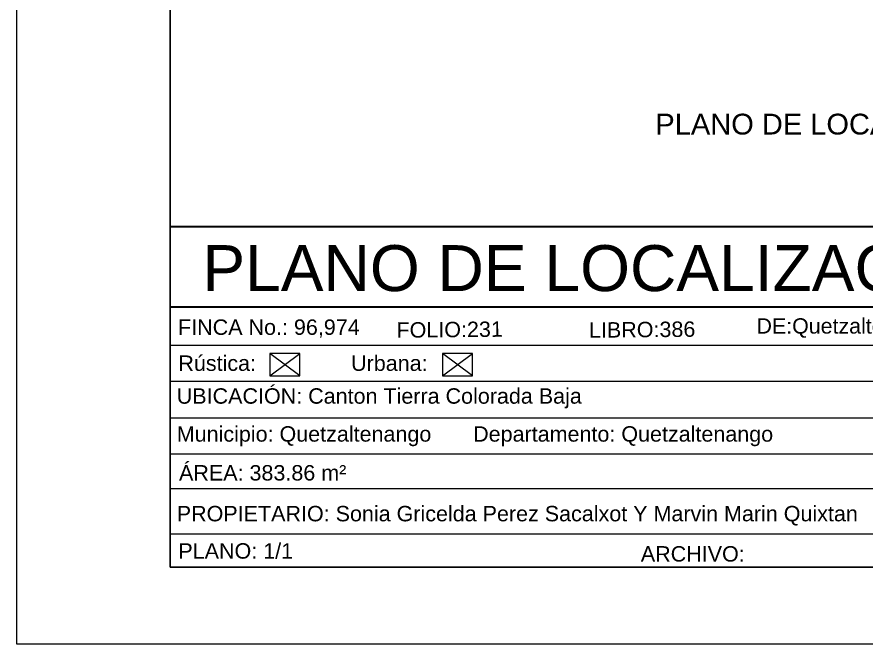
# Model space of a CAD drawing. Header units: millimetres. Extents: x 2576 to 2719, y 1757 to 1977.
# Drawn here: x 2575.5 to 2649.5, y 1756.8 to 1811.4 of the extents above; entities that cross this region are included whole.
import ezdxf

# ---------------------------------------------------------------- set-up
doc = ezdxf.new("R2010")
doc.units = ezdxf.units.MM
for name, color, linetype in [('PDF_0', 7, 'Continuous'), ('PDF_10 Formato', 7, 'Continuous'), ('PDF_FORMATO', 7, 'Continuous'), ('PDF_Text', 7, 'Continuous')]:
    doc.layers.add(name, color=color, linetype=linetype)
doc.styles.add('PDF Arial-BoldMT', font='arial.ttf')
doc.styles.add('PDF ArialMT', font='arial.ttf')

msp = doc.modelspace()

# ---------------------------------------------------------------- linework, layer by layer
at = {"layer": 'PDF_0', "lineweight": 20}
for points in [[(2597.54, 1780.136), (2600.166, 1780.136), (2600.166, 1782.085), (2597.54, 1782.085)], [(2612.592, 1780.136), (2615.218, 1780.136), (2615.218, 1782.085), (2612.592, 1782.085)]]:
    msp.add_lwpolyline(points, close=True, dxfattribs=at)
for points in [[(2600.166, 1780.136), (2597.54, 1782.085)], [(2597.54, 1780.136), (2600.166, 1782.085)], [(2615.218, 1780.136), (2612.592, 1782.085)], [(2612.592, 1780.136), (2615.218, 1782.085)]]:
    msp.add_lwpolyline(points, dxfattribs=at)
at = {"layer": 'PDF_10 Formato', "lineweight": 9}
msp.add_lwpolyline([(2575.513, 1756.782), (2575.513, 1976.712), (2719.479, 1976.712), (2719.479, 1756.782)], close=True, dxfattribs=at)
at = {"layer": 'PDF_10 Formato', "lineweight": 25}
msp.add_lwpolyline([(2712.786, 1972.166), (2712.786, 1763.475), (2588.87, 1763.475), (2588.87, 1972.166)], close=True, dxfattribs=at)
at = {"layer": 'PDF_FORMATO', "lineweight": 30}
for points in [[(2588.87, 1793.126), (2712.786, 1793.126)], [(2588.87, 1786.123), (2689.658, 1786.123)]]:
    msp.add_lwpolyline(points, dxfattribs=at)
at = {"layer": 'PDF_FORMATO', "lineweight": 20}
for points in [[(2588.87, 1782.791), (2661.39, 1782.791)], [(2588.87, 1779.656), (2661.39, 1779.656)], [(2588.927, 1776.465), (2661.446, 1776.465)], [(2588.927, 1773.33), (2661.446, 1773.33)], [(2588.87, 1770.309), (2661.39, 1770.309)], [(2588.87, 1766.383), (2661.39, 1766.383)]]:
    msp.add_lwpolyline(points, dxfattribs=at)

# ---------------------------------------------------------------- texts
at = {"layer": 'PDF_Text', "attachment_point": 4}
for s, insert, char_height, style in [('PLANO DE LOCALIZACION', (2631.147, 1802.032), 1.81079, 'PDF Arial-BoldMT'), ('PLANO DE LOCALIZACION', (2591.667, 1789.478), 4.00062, 'PDF ArialMT'), ('FINCA No.: 96,974', (2589.549, 1784.244), 1.34131, 'PDF Arial-BoldMT'), ('DE:Quetzaltenango', (2639.958, 1784.272), 1.33353, 'PDF Arial-BoldMT'), ('Rústica:', (2589.577, 1781.222), 1.3413, 'PDF Arial-BoldMT'), ('Urbana:', (2604.629, 1781.222), 1.3413, 'PDF Arial-BoldMT'), ('UBICACIÓN: Canton Tierra Colorada Baja', (2589.436, 1778.172), 1.34131, 'PDF Arial-BoldMT'), ('Municipio: Quetzaltenango       Departamento: Quetzaltenango', (2589.436, 1774.868), 1.34131, 'PDF Arial-BoldMT'), ('ÁREA: 383.86 m²', (2589.633, 1771.677), 1.34131, 'PDF Arial-BoldMT'), ('PROPIETARIO: Sonia Gricelda Perez Sacalxot Y Marvin Marin Quixtan', (2589.436, 1767.949), 1.34131, 'PDF Arial-BoldMT'), ('PLANO: 1/1', (2589.577, 1764.875), 1.3413, 'PDF ArialMT'), ('ARCHIVO:', (2629.876, 1764.621), 1.3413, 'PDF ArialMT')]:
    msp.add_mtext(s, dxfattribs=dict(at, insert=insert, char_height=char_height, style=style))
at = {"layer": 'PDF_Text', "char_height": 1.3413, "attachment_point": 4, "rotation": 0.55219, "style": 'PDF Arial-BoldMT'}
for s, insert in [('FOLIO:231', (2608.583, 1784.103)), ('LIBRO:386', (2625.358, 1784.103))]:
    msp.add_mtext(s, dxfattribs=dict(at, insert=insert))

doc.saveas('drawing.dxf')
